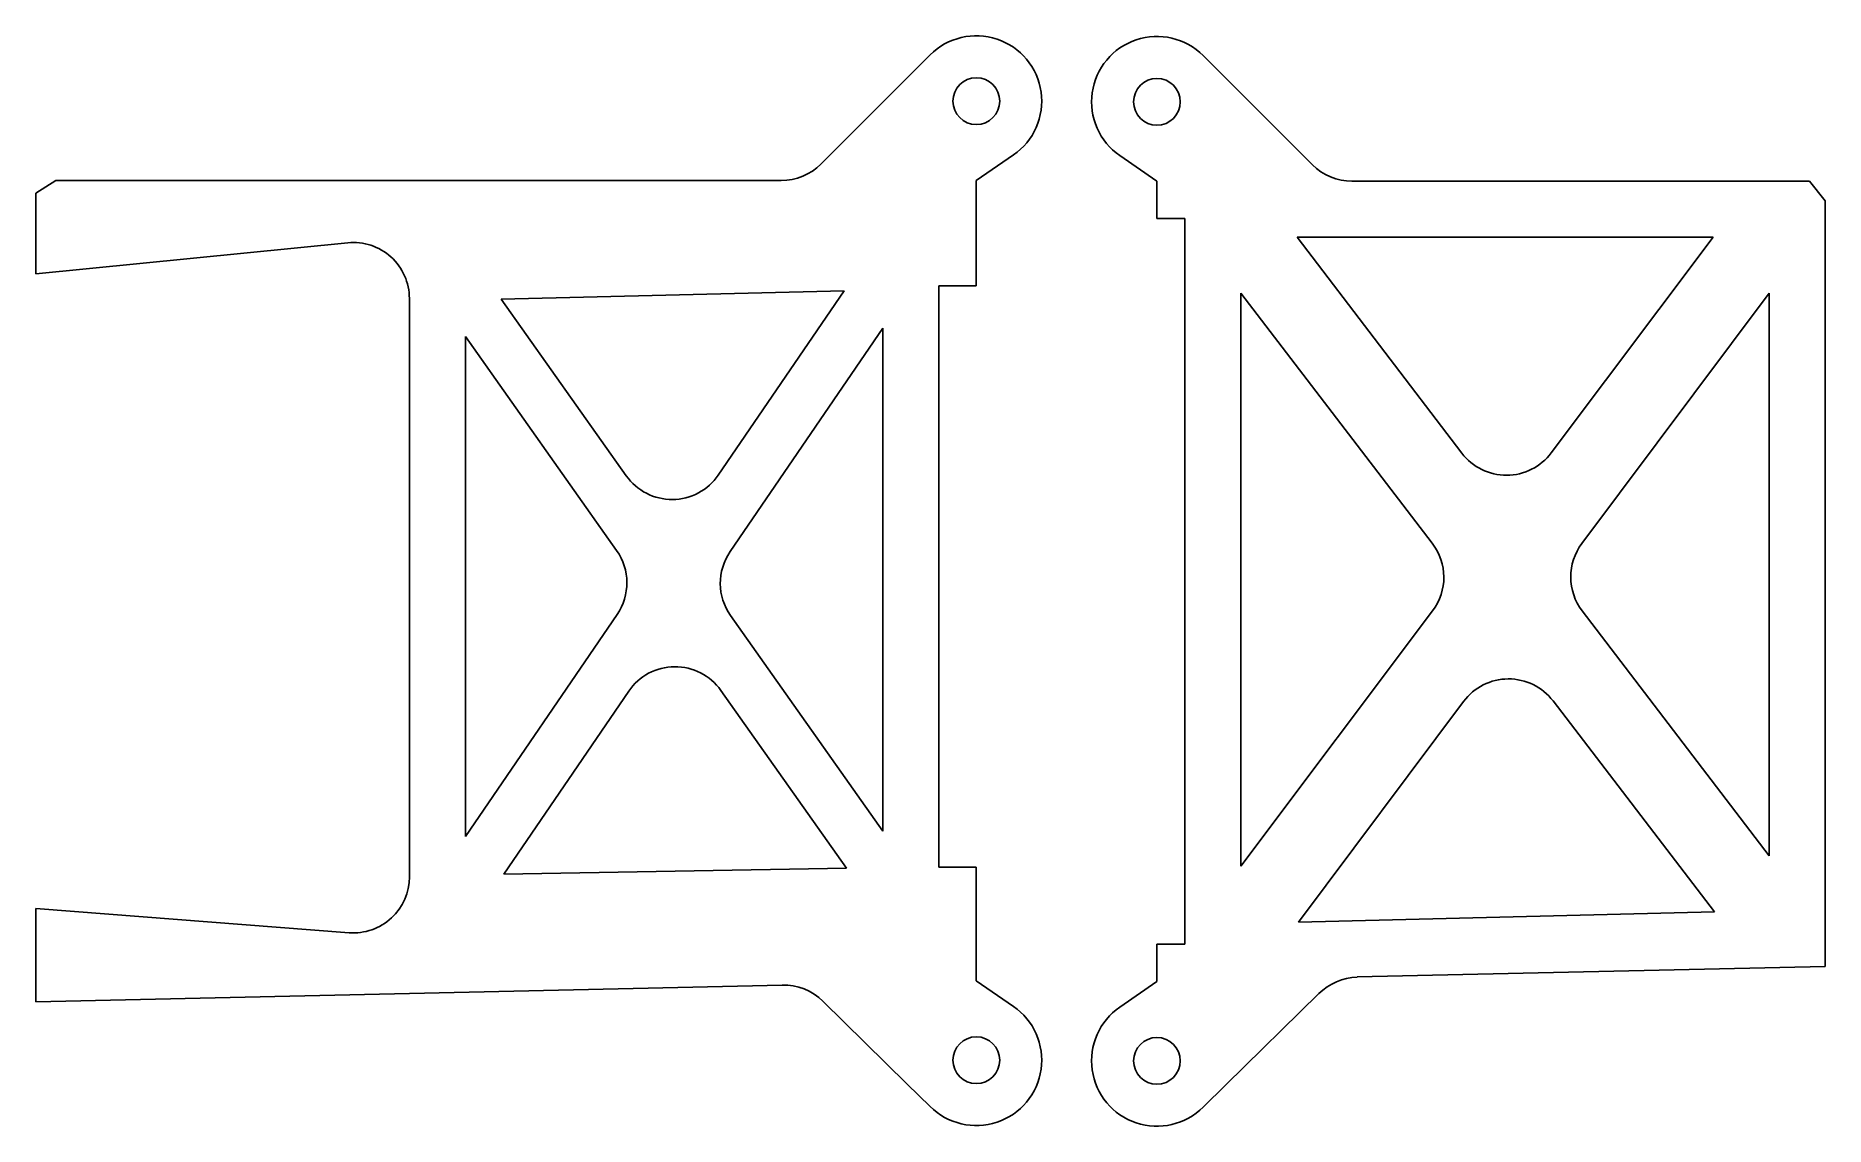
# Model space of a CAD drawing. Header units: inches. Extents: x 207.4 to 303.2, y 4.7 to 63.1.
import ezdxf

# ---------------------------------------------------------------- set-up
doc = ezdxf.new("R2010")
doc.units = ezdxf.units.IN
doc.header["$MEASUREMENT"] = 0

msp = doc.modelspace()

# ---------------------------------------------------------------- linework, layer by layer
for p, q in [((255.293, 62.076), (249.447, 56.23)), ((255.293, 62.076), (255.293, 62.076)), ((255.293, 62.076), (255.293, 62.076)), ((255.293, 62.076), (255.293, 62.076)), ((255.293, 62.076), (255.293, 62.076)), ((255.293, 62.076), (255.293, 62.076)), ((255.293, 62.076), (255.293, 62.076)), ((255.293, 62.076), (255.293, 62.076)), ((255.293, 62.076), (255.293, 62.076)), ((255.293, 62.076), (255.293, 62.076)), ((255.293, 62.076), (255.293, 62.076)), ((260.243, 62.076), (260.243, 62.076)), ((260.243, 62.076), (260.243, 62.076)), ((260.243, 62.076), (260.243, 62.076)), ((260.243, 62.076), (260.243, 62.076)), ((260.243, 62.076), (260.243, 62.076)), ((260.243, 62.076), (260.243, 62.076)), ((260.243, 62.076), (260.243, 62.076)), ((260.243, 62.076), (260.243, 62.076)), ((260.243, 62.076), (260.243, 62.076)), ((260.243, 62.076), (260.243, 62.076)), ((260.243, 62.076), (260.243, 62.076)), ((260.243, 62.076), (260.243, 62.076)), ((260.243, 62.076), (260.243, 62.076)), ((260.243, 62.076), (260.243, 62.076)), ((260.243, 62.076), (260.243, 62.076)), ((260.243, 62.076), (260.243, 62.076)), ((260.243, 62.076), (260.243, 62.076)), ((260.243, 62.076), (260.243, 62.076)), ((260.243, 62.076), (260.243, 62.076)), ((260.243, 62.076), (260.243, 62.076)), ((264.962, 62.04), (264.962, 62.04)), ((264.962, 62.04), (264.962, 62.04)), ((264.962, 62.04), (264.962, 62.04)), ((264.962, 62.04), (264.962, 62.04)), ((264.962, 62.04), (264.962, 62.04)), ((264.962, 62.04), (264.962, 62.04)), ((264.962, 62.04), (264.962, 62.04)), ((264.962, 62.04), (264.962, 62.04)), ((264.962, 62.04), (264.962, 62.04)), ((264.962, 62.04), (264.962, 62.04)), ((269.912, 62.04), (269.912, 62.04)), ((269.912, 62.04), (269.912, 62.04)), ((269.912, 62.04), (269.912, 62.04)), ((269.912, 62.04), (269.912, 62.04)), ((269.912, 62.04), (269.912, 62.04)), ((269.912, 62.04), (269.912, 62.04)), ((269.912, 62.04), (269.912, 62.04)), ((269.912, 62.04), (269.912, 62.04)), ((269.912, 62.04), (269.912, 62.04)), ((269.912, 62.04), (269.912, 62.04)), ((269.912, 62.04), (275.758, 56.194)), ((269.912, 62.04), (269.912, 62.04)), ((269.912, 62.04), (269.912, 62.04)), ((269.912, 62.04), (269.912, 62.04)), ((269.912, 62.04), (269.912, 62.04)), ((269.912, 62.04), (269.912, 62.04)), ((269.912, 62.04), (269.912, 62.04)), ((269.912, 62.04), (269.912, 62.04)), ((269.912, 62.04), (269.912, 62.04)), ((269.912, 62.04), (269.912, 62.04)), ((269.912, 62.04), (269.912, 62.04)), ((257.768, 55.351), (259.754, 56.719)), ((267.437, 55.315), (265.451, 56.683)), ((207.419, 54.682), (208.486, 55.351)), ((207.419, 54.682), (207.419, 50.351)), ((227.419, 55.351), (208.486, 55.351)), ((227.419, 55.351), (247.326, 55.351)), ((257.768, 55.351), (257.768, 55.351)), ((257.768, 55.351), (257.768, 55.351)), ((257.768, 53.351), (257.768, 55.351)), ((257.768, 55.351), (257.768, 55.351)), ((257.768, 55.351), (257.768, 55.351)), ((257.768, 55.351), (257.768, 55.351)), ((257.768, 55.351), (257.768, 55.351)), ((267.437, 55.315), (267.437, 55.315)), ((267.437, 55.315), (267.437, 55.315)), ((267.437, 53.315), (267.437, 55.315)), ((267.437, 55.315), (267.437, 55.315)), ((267.437, 55.315), (267.437, 55.315)), ((267.437, 55.315), (267.437, 55.315)), ((267.437, 55.315), (267.437, 55.315)), ((277.879, 55.315), (302.379, 55.315)), ((302.379, 55.315), (303.211, 54.266)), ((303.211, 54.266), (303.211, 13.266)), ((257.768, 53.351), (257.768, 49.721)), ((267.437, 53.315), (268.937, 53.315)), ((268.937, 14.467), (268.937, 53.315)), ((207.419, 50.351), (224.12, 52.021)), ((274.937, 52.315), (297.212, 52.315)), ((274.937, 52.315), (283.761, 40.752)), ((297.212, 52.315), (288.545, 40.77)), ((227.419, 49.036), (227.419, 18.068)), ((232.34, 49.007), (250.691, 49.438)), ((232.34, 49.007), (239.029, 39.542)), ((243.956, 39.581), (250.691, 49.438)), ((257.768, 49.721), (255.768, 49.721)), ((255.768, 49.721), (255.768, 18.584)), ((271.937, 49.315), (271.937, 18.646)), ((271.937, 49.315), (282.178, 35.935)), ((300.212, 49.315), (290.188, 35.924)), ((300.212, 49.315), (300.212, 19.193)), ((230.418, 20.231), (230.419, 47.008)), ((230.419, 47.008), (238.513, 35.538)), ((252.77, 47.439), (244.587, 35.48)), ((252.768, 20.515), (252.77, 47.439)), ((230.418, 20.231), (238.539, 32.116)), ((244.613, 32.054), (252.768, 20.515)), ((271.937, 18.646), (282.194, 32.31)), ((300.212, 19.193), (290.205, 32.307)), ((239.161, 28.012), (232.471, 18.214)), ((244.088, 28.053), (250.82, 18.533)), ((275.011, 15.647), (283.856, 27.465)), ((288.64, 27.49), (297.286, 16.194)), ((232.471, 18.214), (250.82, 18.533)), ((257.768, 18.584), (255.768, 18.584)), ((257.768, 18.584), (257.768, 14.503)), ((207.424, 11.38), (207.424, 16.38)), ((207.424, 16.38), (224.186, 15.077)), ((275.011, 15.647), (297.286, 16.194)), ((257.768, 14.503), (257.768, 12.503)), ((267.437, 14.467), (267.437, 12.467)), ((267.437, 14.467), (268.937, 14.467)), ((257.768, 12.503), (259.754, 11.136)), ((267.437, 12.467), (265.451, 11.1)), ((278.159, 12.707), (303.211, 13.266)), ((227.419, 11.826), (207.424, 11.38)), ((227.419, 11.826), (247.366, 12.271)), ((271.132, 6.939), (276.104, 11.815)), ((254.073, 6.975), (249.554, 11.407)), ((254.073, 6.975), (255.293, 5.779)), ((269.912, 5.743), (271.132, 6.939)), ((269.912, 5.743), (269.912, 5.743)), ((269.912, 5.743), (269.912, 5.743)), ((269.912, 5.743), (269.912, 5.743)), ((269.912, 5.743), (269.912, 5.743)), ((269.912, 5.743), (269.912, 5.743)), ((269.912, 5.743), (269.912, 5.743)), ((269.912, 5.743), (269.912, 5.743)), ((269.912, 5.743), (269.912, 5.743))]:
    msp.add_line(p, q)
for centre in [(257.768, 59.601), (257.768, 59.601), (257.768, 59.601), (257.768, 59.601), (267.437, 59.565), (267.437, 59.565), (267.437, 59.565), (267.437, 59.565), (267.437, 59.565), (257.768, 8.253), (257.768, 8.253), (257.768, 8.253), (257.768, 8.253), (267.437, 8.217), (267.437, 8.217), (267.437, 8.217), (267.437, 8.217)]:
    msp.add_circle(centre, 1.25)
for centre, radius, start, end in [((257.768, 59.601), 3.5, 304.56022, 135.00001), ((267.437, 59.565), 3.5, 44.99999, 235.43978), ((247.326, 58.351), 3, 270, 315), ((277.879, 58.315), 3, 225, 270), ((224.419, 49.036), 3, 0, 95.71059), ((286.146, 42.571), 3, 217.34728, 323.10535), ((241.479, 41.273), 3, 215.24825, 325.65798), ((236.062, 33.809), 3, 325.65792, 35.21036), ((247.063, 33.786), 3, 145.62097, 215.24825), ((279.795, 34.111), 3, 323.10535, 37.42846), ((292.59, 34.127), 3, 143.18496, 217.34728), ((241.638, 26.321), 3, 35.26767, 145.67739), ((286.258, 25.667), 3, 37.42846, 143.18496), ((224.419, 18.068), 3, 265.55697, 0), ((278.282, 9.61), 3.099, 92.28069, 134.64726), ((247.478, 9.354), 2.92, 44.67679, 92.20232), ((257.768, 8.253), 3.5, 225, 55.43969), ((267.437, 8.217), 3.5, 124.56031, 315)]:
    msp.add_arc(centre, radius, start, end)

doc.saveas('drawing.dxf')
